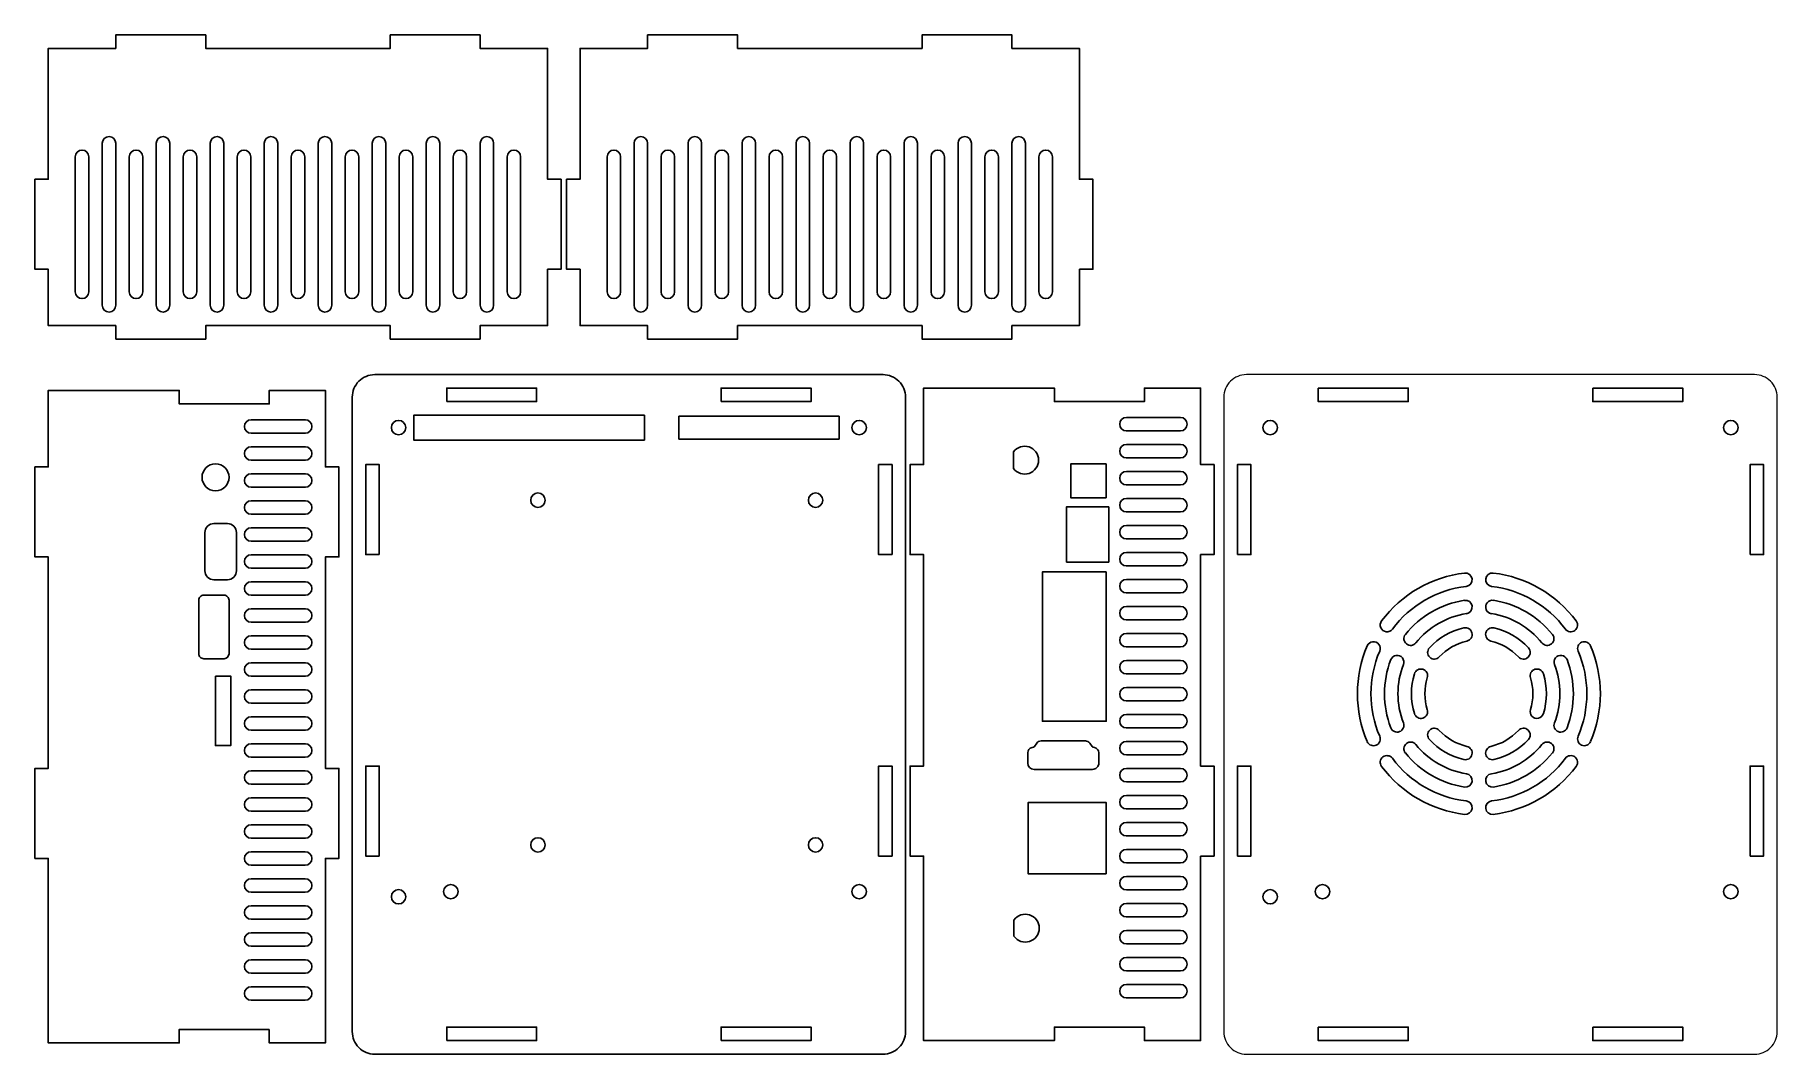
# Model space of a CAD drawing. Header units: millimetres. Extents: x 183 to 571, y 437 to 663.
import ezdxf

# ---------------------------------------------------------------- set-up
doc = ezdxf.new("R2010")
doc.units = ezdxf.units.MM
doc.layers.add('3', color=7, linetype='Continuous', true_color=0xffffff)

msp = doc.modelspace()

# ---------------------------------------------------------------- linework, layer by layer
at = {"lineweight": 18}
msp.add_lwpolyline([(570.73, 582.75, 0.414214), (565.73, 587.75), (452.73, 587.75, 0.414214), (447.73, 582.75), (447.73, 441.75, 0.414214), (452.73, 436.75), (565.73, 436.75, 0.414214), (570.73, 441.75)], format="xyb", close=True, dxfattribs=at)
at = {"layer": '3'}
for points in [[(201.4, 595.66), (221.4, 595.66), (221.4, 598.66), (262.4, 598.66), (262.4, 595.66), (282.4, 595.66), (282.4, 598.66), (297.4, 598.66), (297.4, 611.16), (300.4, 611.16), (300.4, 631.16), (297.4, 631.16), (297.4, 660.26), (282.4, 660.26), (282.4, 663.26), (262.4, 663.26), (262.4, 660.26), (221.4, 660.26), (221.4, 663.26), (201.4, 663.26), (201.4, 660.26), (186.4, 660.26), (186.4, 631.16), (183.4, 631.16), (183.4, 611.16), (186.4, 611.16), (186.4, 598.66), (201.4, 598.66)], [(415.63, 611.16), (418.63, 611.16), (418.63, 631.16), (415.63, 631.16), (415.63, 660.26), (400.63, 660.26), (400.63, 663.26), (380.63, 663.26), (380.63, 660.26), (339.63, 660.26), (339.63, 663.26), (319.63, 663.26), (319.63, 660.26), (304.63, 660.26), (304.63, 631.16), (301.63, 631.16), (301.63, 611.16), (304.63, 611.16), (304.63, 598.66), (319.63, 598.66), (319.63, 595.66), (339.63, 595.66), (339.63, 598.66), (380.63, 598.66), (380.63, 595.66), (400.63, 595.66), (400.63, 598.66), (415.63, 598.66)], [(235.5, 442.23), (215.5, 442.23), (215.5, 439.23), (186.4, 439.23), (186.4, 480.23), (183.4, 480.23), (183.4, 500.23), (186.4, 500.23), (186.4, 547.23), (183.4, 547.23), (183.4, 567.23), (186.4, 567.23), (186.4, 584.23), (215.5, 584.23), (215.5, 581.23), (235.5, 581.23), (235.5, 584.23), (248, 584.23), (248, 567.23), (251, 567.23), (251, 547.23), (248, 547.23), (248, 500.23), (251, 500.23), (251, 480.23), (248, 480.23), (248, 439.23), (235.5, 439.23)], [(274.96, 581.75), (274.96, 584.75), (294.96, 584.75), (294.96, 581.75)], [(335.96, 581.75), (335.96, 584.75), (355.96, 584.75), (355.96, 581.75)], [(442.57, 480.75), (445.57, 480.75), (445.57, 500.75), (442.57, 500.75), (442.57, 547.75), (445.57, 547.75), (445.57, 567.75), (442.57, 567.75), (442.57, 584.75), (430.07, 584.75), (430.07, 581.75), (410.07, 581.75), (410.07, 584.75), (380.97, 584.75), (380.97, 567.75), (377.97, 567.75), (377.97, 547.75), (380.97, 547.75), (380.97, 500.75), (377.97, 500.75), (377.97, 480.75), (380.97, 480.75), (380.97, 439.75), (410.07, 439.75), (410.07, 442.75), (430.07, 442.75), (430.07, 439.75), (442.57, 439.75)], [(468.73, 584.75), (488.73, 584.75), (488.73, 581.75), (468.73, 581.75)], [(529.73, 584.75), (549.73, 584.75), (549.73, 581.75), (529.73, 581.75)], [(318.93, 573.21), (318.93, 578.72), (267.63, 578.72), (267.63, 573.21)], [(326.6, 573.43), (326.6, 578.51), (362.21, 578.51), (362.21, 573.43)], [(259.96, 547.75), (256.96, 547.75), (256.96, 567.75), (259.96, 567.75)], [(373.96, 547.75), (370.96, 547.75), (370.96, 567.75), (373.96, 567.75)], [(421.53, 567.9), (421.53, 560.39), (413.68, 560.39), (413.68, 567.9)], [(450.73, 547.75), (450.73, 567.75), (453.73, 567.75), (453.73, 547.75)], [(564.73, 547.75), (564.73, 567.75), (567.73, 567.75), (567.73, 547.75)], [(412.73, 546.1), (422.13, 546.1), (422.13, 558.35), (412.73, 558.35)], [(421.58, 543.93), (421.58, 510.73), (407.38, 510.73), (407.38, 543.93)], [(223.54, 520.78), (223.54, 505.32), (226.97, 505.32), (226.97, 520.78)], [(259.96, 480.75), (256.96, 480.75), (256.96, 500.75), (259.96, 500.75)], [(373.96, 480.75), (370.96, 480.75), (370.96, 500.75), (373.96, 500.75)], [(450.73, 480.75), (450.73, 500.75), (453.73, 500.75), (453.73, 480.75)], [(564.73, 480.75), (564.73, 500.75), (567.73, 500.75), (567.73, 480.75)], [(421.53, 476.79), (421.53, 492.69), (404.23, 492.69), (404.23, 476.79)], [(274.96, 439.75), (274.96, 442.75), (294.96, 442.75), (294.96, 439.75)], [(335.96, 439.75), (335.96, 442.75), (355.96, 442.75), (355.96, 439.75)], [(468.73, 442.75), (488.73, 442.75), (488.73, 439.75), (468.73, 439.75)], [(529.73, 442.75), (549.73, 442.75), (549.73, 439.75), (529.73, 439.75)]]:
    msp.add_lwpolyline(points, close=True, dxfattribs=at)
for points in [[(198.4, 639.16), (198.4, 603.16, 1), (201.4, 603.16), (201.4, 639.16, 1)], [(210.4, 639.16), (210.4, 603.16, 1), (213.4, 603.16), (213.4, 639.16, 1)], [(222.4, 639.16), (222.4, 603.16, 1), (225.4, 603.16), (225.4, 639.16, 1)], [(234.4, 639.16), (234.4, 603.16, 1), (237.4, 603.16), (237.4, 639.16, 1)], [(246.4, 639.16), (246.4, 603.16, 1), (249.4, 603.16), (249.4, 639.16, 1)], [(270.4, 639.16), (270.4, 603.16, 1), (273.4, 603.16), (273.4, 639.16, 1)], [(316.63, 603.16, 1), (319.63, 603.16), (319.63, 639.16, 1), (316.63, 639.16)], [(331.63, 639.16, 1), (328.63, 639.16), (328.63, 603.16, 1), (331.63, 603.16)], [(340.63, 603.16, 1), (343.63, 603.16), (343.63, 639.16, 1), (340.63, 639.16)], [(355.63, 639.16, 1), (352.63, 639.16), (352.63, 603.16, 1), (355.63, 603.16)], [(364.63, 603.16, 1), (367.63, 603.16), (367.63, 639.16, 1), (364.63, 639.16)], [(388.63, 603.16, 1), (391.63, 603.16), (391.63, 639.16, 1), (388.63, 639.16)], [(192.4, 636.16), (192.4, 606.16, 1), (195.4, 606.16), (195.4, 636.16, 1)], [(204.4, 636.16), (204.4, 606.16, 1), (207.4, 606.16), (207.4, 636.16, 1)], [(216.4, 636.16), (216.4, 606.16, 1), (219.4, 606.16), (219.4, 636.16, 1)], [(228.4, 636.16), (228.4, 606.16, 1), (231.4, 606.16), (231.4, 636.16, 1)], [(240.4, 636.16), (240.4, 606.16, 1), (243.4, 606.16), (243.4, 636.16, 1)], [(264.4, 636.16), (264.4, 606.16, 1), (267.4, 606.16), (267.4, 636.16, 1)], [(291.4, 636.16, 1), (288.4, 636.16), (288.4, 606.16, 1), (291.4, 606.16)], [(310.63, 606.16, 1), (313.63, 606.16), (313.63, 636.16, 1), (310.63, 636.16)], [(325.63, 636.16, 1), (322.63, 636.16), (322.63, 606.16, 1), (325.63, 606.16)], [(337.63, 636.16, 1), (334.63, 636.16), (334.63, 606.16, 1), (337.63, 606.16)], [(346.63, 606.16, 1), (349.63, 606.16), (349.63, 636.16, 1), (346.63, 636.16)], [(361.63, 636.16, 1), (358.63, 636.16), (358.63, 606.16, 1), (361.63, 606.16)], [(385.63, 636.16, 1), (382.63, 636.16), (382.63, 606.16, 1), (385.63, 606.16)], [(406.63, 636.16), (406.63, 606.16, 1), (409.63, 606.16), (409.63, 636.16, 1)], [(231.5, 574.73), (243.5, 574.73, 1), (243.5, 577.73), (231.5, 577.73, 1)], [(426.07, 578.25, 1), (426.07, 575.25), (438.07, 575.25, 1), (438.07, 578.25)], [(231.5, 568.73), (243.5, 568.73, 1), (243.5, 571.73), (231.5, 571.73, 1)], [(426.07, 572.25, 1), (426.07, 569.25), (438.07, 569.25, 1), (438.07, 572.25)], [(231.5, 562.73), (243.5, 562.73, 1), (243.5, 565.73), (231.5, 565.73, 1)], [(426.07, 566.25, 1), (426.07, 563.25), (438.07, 563.25, 1), (438.07, 566.25)], [(231.5, 556.73), (243.5, 556.73, 1), (243.5, 559.73), (231.5, 559.73, 1)], [(426.07, 560.25, 1), (426.07, 557.25), (438.07, 557.25, 1), (438.07, 560.25)], [(223.22, 542.16), (226.22, 542.16, 0.414214), (228.22, 544.16), (228.22, 552.66, 0.414214), (226.22, 554.66), (223.22, 554.66, 0.414214), (221.22, 552.66), (221.22, 544.16, 0.414214)], [(426.07, 554.25, 1), (426.07, 551.25), (438.07, 551.25, 1), (438.07, 554.25)], [(231.5, 550.73), (243.5, 550.73, 1), (243.5, 553.73), (231.5, 553.73, 1)], [(231.5, 544.73), (243.5, 544.73, 1), (243.5, 547.73), (231.5, 547.73, 1)], [(426.07, 548.25, 1), (426.07, 545.25), (438.07, 545.25, 1), (438.07, 548.25)], [(231.5, 538.73), (243.5, 538.73, 1), (243.5, 541.73), (231.5, 541.73, 1)], [(426.07, 542.25, 1), (426.07, 539.25), (438.07, 539.25, 1), (438.07, 542.25)], [(231.5, 532.73), (243.5, 532.73, 1), (243.5, 535.73), (231.5, 535.73, 1)], [(426.07, 536.25, 1), (426.07, 533.25), (438.07, 533.25, 1), (438.07, 536.25)], [(231.5, 526.73), (243.5, 526.73, 1), (243.5, 529.73), (231.5, 529.73, 1)], [(426.07, 530.25, 1), (426.07, 527.25), (438.07, 527.25, 1), (438.07, 530.25)], [(231.5, 520.73), (243.5, 520.73, 1), (243.5, 523.73), (231.5, 523.73, 1)], [(426.07, 524.25, 1), (426.07, 521.25), (438.07, 521.25, 1), (438.07, 524.25)], [(231.5, 514.73), (243.5, 514.73, 1), (243.5, 517.73), (231.5, 517.73, 1)], [(426.07, 518.25, 1), (426.07, 515.25), (438.07, 515.25, 1), (438.07, 518.25)], [(231.5, 508.73), (243.5, 508.73, 1), (243.5, 511.73), (231.5, 511.73, 1)], [(426.07, 512.25, 1), (426.07, 509.25), (438.07, 509.25, 1), (438.07, 512.25)], [(231.5, 490.73), (243.5, 490.73, 1), (243.5, 493.73), (231.5, 493.73, 1)], [(426.07, 494.25, 1), (426.07, 491.25), (438.07, 491.25, 1), (438.07, 494.25)], [(426.07, 488.25, 1), (426.07, 485.25), (438.07, 485.25, 1), (438.07, 488.25)], [(231.5, 484.73), (243.5, 484.73, 1), (243.5, 487.73), (231.5, 487.73, 1)], [(231.5, 466.73), (243.5, 466.73, 1), (243.5, 469.73), (231.5, 469.73, 1)], [(426.07, 470.25, 1), (426.07, 467.25), (438.07, 467.25, 1), (438.07, 470.25)], [(401.07, 462.94, 3.109126), (401.07, 466.55)], [(231.5, 454.73), (243.5, 454.73, 1), (243.5, 457.73), (231.5, 457.73, 1)], [(426.07, 452.25, 1), (426.07, 449.25), (438.07, 449.25, 1), (438.07, 452.25)]]:
    msp.add_lwpolyline(points, format="xyb", close=True, dxfattribs=at)
for points in [[(261.4, 639.16, 1), (258.4, 639.16)], [(285.4, 639.16, 1), (282.4, 639.16)], [(379.63, 639.16, 1), (376.63, 639.16)], [(403.63, 639.16, 1), (400.63, 639.16)], [(255.4, 636.16, 1), (252.4, 636.16), (252.4, 606.16, 1), (255.4, 606.16)], [(279.4, 636.16, 1), (276.4, 636.16)], [(373.63, 636.16, 1), (370.63, 636.16), (370.63, 606.16, 1), (373.63, 606.16)], [(397.63, 636.16, 1), (394.63, 636.16)], [(276.4, 606.16, 1), (279.4, 606.16)], [(394.63, 606.16, 1), (397.63, 606.16)], [(258.4, 603.16, 1), (261.4, 603.16)], [(282.4, 603.16, 1), (285.4, 603.16)], [(376.63, 603.16, 1), (379.63, 603.16)], [(400.63, 603.16, 1), (403.63, 603.16)], [(258.96, 587.75, 0.414214), (253.96, 582.75), (253.96, 441.75, 0.414214), (258.96, 436.75), (371.96, 436.75, 0.414214), (376.96, 441.75), (376.96, 582.75, 0.414214), (371.96, 587.75)], [(400.96, 566.92, 3.054981), (400.96, 570.58)], [(220.95, 538.73, 0.414214), (219.85, 537.63)], [(226.57, 537.63, 0.001021), (226.57, 537.63, 0.414214), (225.47, 538.73, 0.001666), (225.46, 538.73, 0.001666)], [(219.85, 525.73, 0.414214), (220.95, 524.63)], [(225.47, 524.63, 0.414213), (226.57, 525.73)], [(243.5, 502.73, 1), (243.5, 505.73), (231.5, 505.73, 1), (231.5, 502.73)], [(405.08, 504.9, 0.354118), (404.13, 503.72)], [(405.43, 504.97, 0.192112), (405.61, 505.09)], [(407.12, 506.37, 0.247012), (406.13, 505.85)], [(417.93, 505.85, 0.247012), (416.94, 506.37)], [(418.46, 505.09, 0.192011), (418.64, 504.97)], [(419.93, 503.72, 0.354119), (418.98, 504.9)], [(438.07, 503.25, 1), (438.07, 506.25), (426.07, 506.25, 1), (426.07, 503.25)], [(231.5, 499.73, 1), (231.5, 496.73)], [(243.5, 496.73, 1), (243.5, 499.73)], [(404.13, 501.42, 0.414212), (405.53, 500.02)], [(418.53, 500.02, 0.414214), (419.93, 501.42)], [(426.07, 500.25, 1), (426.07, 497.25)], [(438.07, 497.25, 1), (438.07, 500.25)], [(231.5, 481.73, 1), (231.5, 478.73)], [(243.5, 478.73, 1), (243.5, 481.73)], [(426.07, 482.25, 1), (426.07, 479.25)], [(438.07, 479.25, 1), (438.07, 482.25)], [(231.5, 475.73, 1), (231.5, 472.73)], [(243.5, 472.73, 1), (243.5, 475.73)], [(426.07, 476.25, 1), (426.07, 473.25)], [(438.07, 473.25, 1), (438.07, 476.25)], [(231.5, 463.73, 1), (231.5, 460.73)], [(243.5, 460.73, 1), (243.5, 463.73)], [(426.07, 464.25, 1), (426.07, 461.25)], [(438.07, 461.25, 1), (438.07, 464.25)], [(426.07, 458.25, 1), (426.07, 455.25)], [(438.07, 455.25, 1), (438.07, 458.25)], [(231.5, 451.73, 1), (231.5, 448.73)], [(243.5, 448.73, 1), (243.5, 451.73)]]:
    msp.add_lwpolyline(points, format="xyb", dxfattribs=at)
for points in [[(258.4, 603.16), (258.4, 639.16)], [(261.4, 639.16), (261.4, 603.16)], [(282.4, 603.16), (282.4, 639.16)], [(285.4, 639.16), (285.4, 603.16)], [(376.63, 639.16), (376.63, 603.16)], [(379.63, 603.16), (379.63, 639.16)], [(400.63, 639.16), (400.63, 603.16)], [(403.63, 603.16), (403.63, 639.16)], [(255.4, 636.16), (255.4, 606.16)], [(276.4, 606.16), (276.4, 636.16)], [(279.4, 636.16), (279.4, 606.16)], [(373.63, 606.16), (373.63, 636.16)], [(394.63, 636.16), (394.63, 606.16)], [(397.63, 606.16), (397.63, 636.16)], [(258.96, 587.75), (371.96, 587.75)], [(400.96, 566.92), (400.96, 570.58)], [(220.95, 538.73), (225.47, 538.73)], [(219.85, 525.73), (219.85, 537.63)], [(226.57, 537.63), (226.57, 525.73)], [(225.47, 524.63), (220.95, 524.63)], [(404.13, 503.72), (404.13, 501.42)], [(405.43, 504.97), (405.08, 504.9)], [(406.13, 505.85), (405.61, 505.09)], [(416.94, 506.37), (407.12, 506.37)], [(418.46, 505.09), (417.93, 505.85)], [(418.98, 504.9), (418.64, 504.97)], [(419.93, 501.42), (419.93, 503.72)], [(243.5, 502.73), (231.5, 502.73)], [(231.5, 499.73), (243.5, 499.73)], [(405.53, 500.02), (418.53, 500.02)], [(426.07, 503.25), (438.07, 503.25)], [(438.07, 500.25), (426.07, 500.25)], [(243.5, 496.73), (231.5, 496.73)], [(426.07, 497.25), (438.07, 497.25)], [(231.5, 481.73), (243.5, 481.73)], [(438.07, 482.25), (426.07, 482.25)], [(243.5, 478.73), (231.5, 478.73)], [(426.07, 479.25), (438.07, 479.25)], [(231.5, 475.73), (243.5, 475.73)], [(243.5, 472.73), (231.5, 472.73)], [(438.07, 476.25), (426.07, 476.25)], [(426.07, 473.25), (438.07, 473.25)], [(243.5, 463.73), (231.5, 463.73)], [(426.07, 464.25), (438.07, 464.25)], [(438.07, 461.25), (426.07, 461.25)], [(231.5, 460.73), (243.5, 460.73)], [(438.07, 458.25), (426.07, 458.25)], [(426.07, 455.25), (438.07, 455.25)], [(243.5, 451.73), (231.5, 451.73)], [(231.5, 448.73), (243.5, 448.73)]]:
    msp.add_lwpolyline(points, dxfattribs=at)
for centre, radius in [((264.26, 575.98), 1.6), ((366.66, 575.98), 1.6), ((458.03, 575.98), 1.6), ((560.43, 575.98), 1.6), ((223.57, 564.94), 3), ((295.24, 559.85), 1.6), ((356.96, 559.85), 1.6), ((295.24, 483.25), 1.6), ((356.96, 483.25), 1.6), ((264.26, 471.72), 1.6), ((275.88, 472.86), 1.6), ((366.66, 472.86), 1.6), ((458.03, 471.72), 1.6), ((469.66, 472.86), 1.6), ((560.43, 472.86), 1.6)]:
    msp.add_circle(centre, radius, dxfattribs=at)
for centre, radius, start, end in [((504.43, 516.85), 27, 96.7563, 143.2437), ((501.43, 542.17), 1.5, 276.7563, 96.7563), ((507.43, 542.17), 1.5, 83.2437, 263.2437), ((504.43, 516.85), 27, 36.7563, 83.2437), ((504.43, 516.85), 24, 96.7563, 143.2437), ((504.43, 516.85), 24, 36.7563, 83.2437), ((504.43, 516.85), 21, 98.8499, 141.1501), ((504.43, 516.85), 18, 98.8499, 141.1501), ((501.43, 536.11), 1.5, 278.8499, 98.8499), ((507.43, 536.11), 1.5, 81.1501, 261.1501), ((504.43, 516.85), 18, 38.8499, 81.1501), ((504.43, 516.85), 21, 38.8499, 81.1501), ((484, 532.11), 1.5, 143.2437, 323.2437), ((504.43, 516.85), 15, 102.8396, 137.1604), ((501.43, 530.01), 1.5, 282.8396, 102.8396), ((507.43, 530.01), 1.5, 77.1604, 257.1604), ((504.43, 516.85), 15, 42.8396, 77.1604), ((524.86, 532.11), 1.5, 216.7563, 36.7563), ((504.43, 516.85), 27, 156.7563, 203.2437), ((481, 526.91), 1.5, 336.7563, 156.7563), ((489.25, 529.08), 1.5, 141.1501, 321.1501), ((494.53, 526.03), 1.5, 137.1604, 317.1604), ((504.43, 516.85), 12, 102.8396, 137.1604), ((504.43, 516.85), 12, 42.8396, 77.1604), ((514.33, 526.03), 1.5, 222.8396, 42.8396), ((519.62, 529.08), 1.5, 218.8499, 38.8499), ((527.86, 526.91), 1.5, 23.2437, 203.2437), ((504.43, 516.85), 27, 336.7563, 23.2437), ((504.43, 516.85), 24, 156.7563, 203.2437), ((504.43, 516.85), 21, 158.8499, 201.1501), ((486.25, 523.88), 1.5, 338.8499, 158.8499), ((504.43, 516.85), 18, 158.8499, 201.1501), ((522.62, 523.88), 1.5, 21.1501, 201.1501), ((504.43, 516.85), 18, 338.8499, 21.1501), ((504.43, 516.85), 21, 338.8499, 21.1501), ((504.43, 516.85), 24, 336.7563, 23.2437), ((504.43, 516.85), 15, 162.8396, 197.1604), ((491.53, 520.83), 1.5, 342.8396, 162.8396), ((504.43, 516.85), 12, 162.8396, 197.1604), ((517.33, 520.83), 1.5, 17.1604, 197.1604), ((504.43, 516.85), 12, 342.8396, 17.1604), ((504.43, 516.85), 15, 342.8396, 17.1604), ((491.53, 512.86), 1.5, 197.1604, 17.1604), ((517.33, 512.86), 1.5, 162.8396, 342.8396), ((486.25, 509.81), 1.5, 201.1501, 21.1501), ((494.53, 507.67), 1.5, 42.8396, 222.8396), ((504.43, 516.85), 12, 222.8396, 257.1604), ((504.43, 516.85), 12, 282.8396, 317.1604), ((514.33, 507.67), 1.5, 317.1604, 137.1604), ((522.62, 509.81), 1.5, 158.8499, 338.8499), ((481, 506.78), 1.5, 203.2437, 23.2437), ((489.25, 504.61), 1.5, 38.8499, 218.8499), ((504.43, 516.85), 21, 218.8499, 261.1501), ((504.43, 516.85), 18, 218.8499, 261.1501), ((504.43, 516.85), 15, 222.8396, 257.1604), ((501.43, 503.68), 1.5, 257.1604, 77.1604), ((507.43, 503.68), 1.5, 102.8396, 282.8396), ((504.43, 516.85), 18, 278.8499, 321.1501), ((504.43, 516.85), 21, 278.8499, 321.1501), ((504.43, 516.85), 15, 282.8396, 317.1604), ((519.62, 504.61), 1.5, 321.1501, 141.1501), ((527.86, 506.78), 1.5, 156.7563, 336.7563), ((484, 501.59), 1.5, 36.7563, 216.7563), ((504.43, 516.85), 27, 216.7563, 263.2437), ((504.43, 516.85), 24, 216.7563, 263.2437), ((504.43, 516.85), 24, 276.7563, 323.2437), ((504.43, 516.85), 27, 276.7563, 323.2437), ((524.86, 501.59), 1.5, 323.2437, 143.2437), ((501.43, 497.58), 1.5, 261.1501, 81.1501), ((507.43, 497.58), 1.5, 98.8499, 278.8499), ((501.43, 491.52), 1.5, 263.2437, 83.2437), ((507.43, 491.52), 1.5, 96.7563, 276.7563)]:
    msp.add_arc(centre, radius, start, end, dxfattribs=at)

doc.saveas('drawing.dxf')
